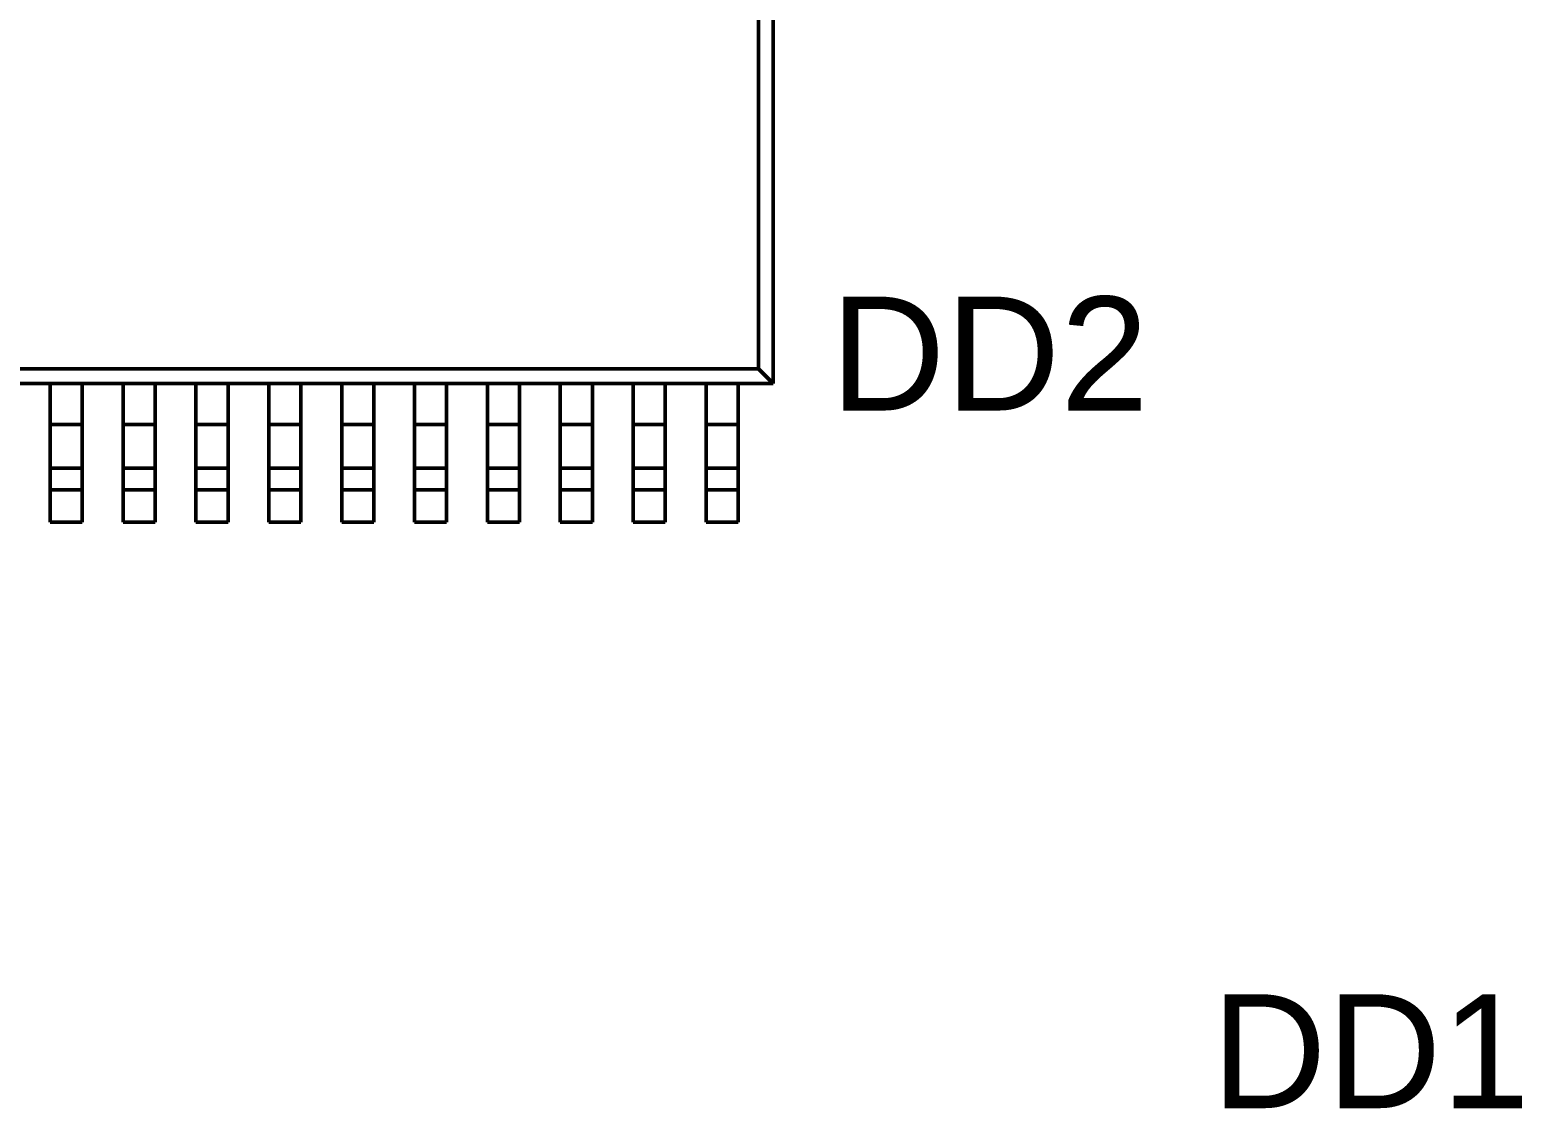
# Model space of a CAD drawing. Header units: millimetres. Extents: x 0 to 866, y 0 to 297.
# Drawn here: x 120.92 to 141.4, y 215.59 to 230.39 of the extents above; entities that cross this region are included whole.
import ezdxf

# ---------------------------------------------------------------- set-up
doc = ezdxf.new("R2010")
doc.units = ezdxf.units.MM
doc.layers.add('OSN50', color=3, linetype='Continuous', lineweight=50)
doc.layers.add('TEXT', color=1, linetype='Continuous', lineweight=30)
doc.styles.add('Arial0', font='arial.ttf', dxfattribs={"height": 1.2192})

msp = doc.modelspace()

# ---------------------------------------------------------------- linework, layer by layer
at = {"layer": 'OSN50', "color": 3}
for p, q in [((131.124, 225.534), (131.124, 234.334)), ((131.124, 234.334), (131.124, 225.534)), ((131.124, 225.534), (131.124, 234.334)), ((131.124, 234.334), (131.124, 225.534)), ((130.924, 234.134), (130.924, 225.734)), ((130.924, 234.134), (130.924, 225.734)), ((111.924, 225.734), (130.924, 225.734)), ((111.924, 225.734), (130.924, 225.734)), ((130.924, 225.734), (131.124, 225.534)), ((130.924, 225.734), (131.124, 225.534)), ((111.724, 225.534), (131.124, 225.534)), ((111.724, 225.534), (131.124, 225.534)), ((120.644, 225.534), (121.204, 225.534)), ((120.644, 225.534), (121.204, 225.534)), ((121.204, 225.534), (121.204, 223.634)), ((121.204, 225.534), (121.204, 224.974)), ((121.204, 225.534), (121.204, 223.634)), ((121.204, 225.534), (121.204, 224.974)), ((121.644, 223.634), (121.644, 225.534)), ((121.644, 225.534), (122.204, 225.534)), ((121.644, 225.534), (121.644, 224.974)), ((121.644, 223.634), (121.644, 225.534)), ((121.644, 225.534), (122.204, 225.534)), ((121.644, 225.534), (121.644, 224.974)), ((122.204, 225.534), (122.204, 223.634)), ((122.204, 225.534), (122.204, 224.974)), ((122.204, 225.534), (122.204, 223.634)), ((122.204, 225.534), (122.204, 224.974)), ((122.644, 223.634), (122.644, 225.534)), ((122.644, 225.534), (123.204, 225.534)), ((122.644, 225.534), (122.644, 224.974)), ((122.644, 223.634), (122.644, 225.534)), ((122.644, 225.534), (123.204, 225.534)), ((122.644, 225.534), (122.644, 224.974)), ((123.204, 225.534), (123.204, 223.634)), ((123.204, 225.534), (123.204, 224.974)), ((123.204, 225.534), (123.204, 223.634)), ((123.204, 225.534), (123.204, 224.974)), ((123.644, 223.634), (123.644, 225.534)), ((123.644, 225.534), (124.204, 225.534)), ((123.644, 225.534), (123.644, 224.974)), ((123.644, 223.634), (123.644, 225.534)), ((123.644, 225.534), (124.204, 225.534)), ((123.644, 225.534), (123.644, 224.974)), ((124.204, 225.534), (124.204, 223.634)), ((124.204, 225.534), (124.204, 224.974)), ((124.204, 225.534), (124.204, 223.634)), ((124.204, 225.534), (124.204, 224.974)), ((124.644, 223.634), (124.644, 225.534)), ((124.644, 225.534), (125.204, 225.534)), ((124.644, 225.534), (124.644, 224.974)), ((124.644, 223.634), (124.644, 225.534)), ((124.644, 225.534), (125.204, 225.534)), ((124.644, 225.534), (124.644, 224.974)), ((125.204, 225.534), (125.204, 223.634)), ((125.204, 225.534), (125.204, 224.974)), ((125.204, 225.534), (125.204, 223.634)), ((125.204, 225.534), (125.204, 224.974)), ((125.644, 223.634), (125.644, 225.534)), ((125.644, 225.534), (126.204, 225.534)), ((125.644, 225.534), (125.644, 224.974)), ((125.644, 223.634), (125.644, 225.534)), ((125.644, 225.534), (126.204, 225.534)), ((125.644, 225.534), (125.644, 224.974)), ((126.204, 225.534), (126.204, 223.634)), ((126.204, 225.534), (126.204, 224.974)), ((126.204, 225.534), (126.204, 223.634)), ((126.204, 225.534), (126.204, 224.974)), ((126.644, 223.634), (126.644, 225.534)), ((126.644, 225.534), (127.204, 225.534)), ((126.644, 225.534), (126.644, 224.974)), ((126.644, 223.634), (126.644, 225.534)), ((126.644, 225.534), (127.204, 225.534)), ((126.644, 225.534), (126.644, 224.974)), ((127.204, 225.534), (127.204, 223.634)), ((127.204, 225.534), (127.204, 224.974)), ((127.204, 225.534), (127.204, 223.634)), ((127.204, 225.534), (127.204, 224.974)), ((127.644, 223.634), (127.644, 225.534)), ((127.644, 225.534), (128.204, 225.534)), ((127.644, 225.534), (127.644, 224.974)), ((127.644, 223.634), (127.644, 225.534)), ((127.644, 225.534), (128.204, 225.534)), ((127.644, 225.534), (127.644, 224.974)), ((128.204, 225.534), (128.204, 223.634)), ((128.204, 225.534), (128.204, 224.974)), ((128.204, 225.534), (128.204, 223.634)), ((128.204, 225.534), (128.204, 224.974)), ((128.644, 223.634), (128.644, 225.534)), ((128.644, 225.534), (129.204, 225.534)), ((128.644, 225.534), (128.644, 224.974)), ((128.644, 223.634), (128.644, 225.534)), ((128.644, 225.534), (129.204, 225.534)), ((128.644, 225.534), (128.644, 224.974)), ((129.204, 225.534), (129.204, 223.634)), ((129.204, 225.534), (129.204, 224.974)), ((129.204, 225.534), (129.204, 223.634)), ((129.204, 225.534), (129.204, 224.974)), ((129.644, 223.634), (129.644, 225.534)), ((129.644, 225.534), (130.204, 225.534)), ((129.644, 225.534), (129.644, 224.974)), ((129.644, 223.634), (129.644, 225.534)), ((129.644, 225.534), (130.204, 225.534)), ((129.644, 225.534), (129.644, 224.974)), ((130.204, 225.534), (130.204, 223.634)), ((130.204, 225.534), (130.204, 224.974)), ((130.204, 225.534), (130.204, 223.634)), ((130.204, 225.534), (130.204, 224.974)), ((130.644, 223.634), (130.644, 225.534)), ((130.644, 225.534), (131.124, 225.534)), ((130.644, 225.534), (130.644, 224.974)), ((130.644, 223.634), (130.644, 225.534)), ((130.644, 225.534), (131.124, 225.534)), ((130.644, 225.534), (130.644, 224.974)), ((121.204, 224.974), (121.204, 224.844)), ((121.644, 224.974), (121.204, 224.974)), ((121.204, 224.974), (121.204, 224.844)), ((121.644, 224.974), (121.204, 224.974)), ((121.644, 224.974), (121.644, 224.844)), ((121.644, 224.974), (121.644, 224.844)), ((122.204, 224.974), (122.204, 224.844)), ((122.644, 224.974), (122.204, 224.974)), ((122.204, 224.974), (122.204, 224.844)), ((122.644, 224.974), (122.204, 224.974)), ((122.644, 224.974), (122.644, 224.844)), ((122.644, 224.974), (122.644, 224.844)), ((123.204, 224.974), (123.204, 224.844)), ((123.644, 224.974), (123.204, 224.974)), ((123.204, 224.974), (123.204, 224.844)), ((123.644, 224.974), (123.204, 224.974)), ((123.644, 224.974), (123.644, 224.844)), ((123.644, 224.974), (123.644, 224.844)), ((124.204, 224.974), (124.204, 224.844)), ((124.644, 224.974), (124.204, 224.974)), ((124.204, 224.974), (124.204, 224.844)), ((124.644, 224.974), (124.204, 224.974)), ((124.644, 224.974), (124.644, 224.844)), ((124.644, 224.974), (124.644, 224.844)), ((125.204, 224.974), (125.204, 224.844)), ((125.644, 224.974), (125.204, 224.974)), ((125.204, 224.974), (125.204, 224.844)), ((125.644, 224.974), (125.204, 224.974)), ((125.644, 224.974), (125.644, 224.844)), ((125.644, 224.974), (125.644, 224.844)), ((126.204, 224.974), (126.204, 224.844)), ((126.644, 224.974), (126.204, 224.974)), ((126.204, 224.974), (126.204, 224.844)), ((126.644, 224.974), (126.204, 224.974)), ((126.644, 224.974), (126.644, 224.844)), ((126.644, 224.974), (126.644, 224.844)), ((127.204, 224.974), (127.204, 224.844)), ((127.644, 224.974), (127.204, 224.974)), ((127.204, 224.974), (127.204, 224.844)), ((127.644, 224.974), (127.204, 224.974)), ((127.644, 224.974), (127.644, 224.844)), ((127.644, 224.974), (127.644, 224.844)), ((128.204, 224.974), (128.204, 224.844)), ((128.644, 224.974), (128.204, 224.974)), ((128.204, 224.974), (128.204, 224.844)), ((128.644, 224.974), (128.204, 224.974)), ((128.644, 224.974), (128.644, 224.844)), ((128.644, 224.974), (128.644, 224.844)), ((129.204, 224.974), (129.204, 224.844)), ((129.644, 224.974), (129.204, 224.974)), ((129.204, 224.974), (129.204, 224.844)), ((129.644, 224.974), (129.204, 224.974)), ((129.644, 224.974), (129.644, 224.844)), ((129.644, 224.974), (129.644, 224.844)), ((130.204, 224.974), (130.204, 224.844)), ((130.644, 224.974), (130.204, 224.974)), ((130.204, 224.974), (130.204, 224.844)), ((130.644, 224.974), (130.204, 224.974)), ((130.644, 224.974), (130.644, 224.844)), ((130.644, 224.974), (130.644, 224.844)), ((121.204, 224.844), (121.204, 224.718)), ((121.204, 224.844), (121.204, 224.718)), ((121.204, 224.718), (121.204, 224.606)), ((121.204, 224.718), (121.204, 224.606)), ((121.644, 224.844), (121.644, 224.718)), ((121.644, 224.844), (121.644, 224.718)), ((121.644, 224.718), (121.644, 224.606)), ((121.644, 224.718), (121.644, 224.606)), ((122.204, 224.844), (122.204, 224.718)), ((122.204, 224.844), (122.204, 224.718)), ((122.204, 224.718), (122.204, 224.606)), ((122.204, 224.718), (122.204, 224.606)), ((122.644, 224.844), (122.644, 224.718)), ((122.644, 224.844), (122.644, 224.718)), ((122.644, 224.718), (122.644, 224.606)), ((122.644, 224.718), (122.644, 224.606)), ((123.204, 224.844), (123.204, 224.718)), ((123.204, 224.844), (123.204, 224.718)), ((123.204, 224.718), (123.204, 224.606)), ((123.204, 224.718), (123.204, 224.606)), ((123.644, 224.844), (123.644, 224.718)), ((123.644, 224.844), (123.644, 224.718)), ((123.644, 224.718), (123.644, 224.606)), ((123.644, 224.718), (123.644, 224.606)), ((124.204, 224.844), (124.204, 224.718)), ((124.204, 224.844), (124.204, 224.718)), ((124.204, 224.718), (124.204, 224.606)), ((124.204, 224.718), (124.204, 224.606)), ((124.644, 224.844), (124.644, 224.718)), ((124.644, 224.844), (124.644, 224.718)), ((124.644, 224.718), (124.644, 224.606)), ((124.644, 224.718), (124.644, 224.606)), ((125.204, 224.844), (125.204, 224.718)), ((125.204, 224.844), (125.204, 224.718)), ((125.204, 224.718), (125.204, 224.606)), ((125.204, 224.718), (125.204, 224.606)), ((125.644, 224.844), (125.644, 224.718)), ((125.644, 224.844), (125.644, 224.718)), ((125.644, 224.718), (125.644, 224.606)), ((125.644, 224.718), (125.644, 224.606)), ((126.204, 224.844), (126.204, 224.718)), ((126.204, 224.844), (126.204, 224.718)), ((126.204, 224.718), (126.204, 224.606)), ((126.204, 224.718), (126.204, 224.606)), ((126.644, 224.844), (126.644, 224.718)), ((126.644, 224.844), (126.644, 224.718)), ((126.644, 224.718), (126.644, 224.606)), ((126.644, 224.718), (126.644, 224.606)), ((127.204, 224.844), (127.204, 224.718)), ((127.204, 224.844), (127.204, 224.718)), ((127.204, 224.718), (127.204, 224.606)), ((127.204, 224.718), (127.204, 224.606)), ((127.644, 224.844), (127.644, 224.718)), ((127.644, 224.844), (127.644, 224.718)), ((127.644, 224.718), (127.644, 224.606)), ((127.644, 224.718), (127.644, 224.606)), ((128.204, 224.844), (128.204, 224.718)), ((128.204, 224.844), (128.204, 224.718)), ((128.204, 224.718), (128.204, 224.606)), ((128.204, 224.718), (128.204, 224.606)), ((128.644, 224.844), (128.644, 224.718)), ((128.644, 224.844), (128.644, 224.718)), ((128.644, 224.718), (128.644, 224.606)), ((128.644, 224.718), (128.644, 224.606)), ((129.204, 224.844), (129.204, 224.718)), ((129.204, 224.844), (129.204, 224.718)), ((129.204, 224.718), (129.204, 224.606)), ((129.204, 224.718), (129.204, 224.606)), ((129.644, 224.844), (129.644, 224.718)), ((129.644, 224.844), (129.644, 224.718)), ((129.644, 224.718), (129.644, 224.606)), ((129.644, 224.718), (129.644, 224.606)), ((130.204, 224.844), (130.204, 224.718)), ((130.204, 224.844), (130.204, 224.718)), ((130.204, 224.718), (130.204, 224.606)), ((130.204, 224.718), (130.204, 224.606)), ((130.644, 224.844), (130.644, 224.718)), ((130.644, 224.844), (130.644, 224.718)), ((130.644, 224.718), (130.644, 224.606)), ((130.644, 224.718), (130.644, 224.606)), ((121.204, 224.606), (121.204, 224.512)), ((121.204, 224.606), (121.204, 224.512)), ((121.204, 224.512), (121.204, 224.44)), ((121.204, 224.512), (121.204, 224.44)), ((121.644, 224.606), (121.644, 224.512)), ((121.644, 224.606), (121.644, 224.512)), ((121.644, 224.512), (121.644, 224.44)), ((121.644, 224.512), (121.644, 224.44)), ((122.204, 224.606), (122.204, 224.512)), ((122.204, 224.606), (122.204, 224.512)), ((122.204, 224.512), (122.204, 224.44)), ((122.204, 224.512), (122.204, 224.44)), ((122.644, 224.606), (122.644, 224.512)), ((122.644, 224.606), (122.644, 224.512)), ((122.644, 224.512), (122.644, 224.44)), ((122.644, 224.512), (122.644, 224.44)), ((123.204, 224.606), (123.204, 224.512)), ((123.204, 224.606), (123.204, 224.512)), ((123.204, 224.512), (123.204, 224.44)), ((123.204, 224.512), (123.204, 224.44)), ((123.644, 224.606), (123.644, 224.512)), ((123.644, 224.606), (123.644, 224.512)), ((123.644, 224.512), (123.644, 224.44)), ((123.644, 224.512), (123.644, 224.44)), ((124.204, 224.606), (124.204, 224.512)), ((124.204, 224.606), (124.204, 224.512)), ((124.204, 224.512), (124.204, 224.44)), ((124.204, 224.512), (124.204, 224.44)), ((124.644, 224.606), (124.644, 224.512)), ((124.644, 224.606), (124.644, 224.512)), ((124.644, 224.512), (124.644, 224.44)), ((124.644, 224.512), (124.644, 224.44)), ((125.204, 224.606), (125.204, 224.512)), ((125.204, 224.606), (125.204, 224.512)), ((125.204, 224.512), (125.204, 224.44)), ((125.204, 224.512), (125.204, 224.44)), ((125.644, 224.606), (125.644, 224.512)), ((125.644, 224.606), (125.644, 224.512)), ((125.644, 224.512), (125.644, 224.44)), ((125.644, 224.512), (125.644, 224.44)), ((126.204, 224.606), (126.204, 224.512)), ((126.204, 224.606), (126.204, 224.512)), ((126.204, 224.512), (126.204, 224.44)), ((126.204, 224.512), (126.204, 224.44)), ((126.644, 224.606), (126.644, 224.512)), ((126.644, 224.606), (126.644, 224.512)), ((126.644, 224.512), (126.644, 224.44)), ((126.644, 224.512), (126.644, 224.44)), ((127.204, 224.606), (127.204, 224.512)), ((127.204, 224.606), (127.204, 224.512)), ((127.204, 224.512), (127.204, 224.44)), ((127.204, 224.512), (127.204, 224.44)), ((127.644, 224.606), (127.644, 224.512)), ((127.644, 224.606), (127.644, 224.512)), ((127.644, 224.512), (127.644, 224.44)), ((127.644, 224.512), (127.644, 224.44)), ((128.204, 224.606), (128.204, 224.512)), ((128.204, 224.606), (128.204, 224.512)), ((128.204, 224.512), (128.204, 224.44)), ((128.204, 224.512), (128.204, 224.44)), ((128.644, 224.606), (128.644, 224.512)), ((128.644, 224.606), (128.644, 224.512)), ((128.644, 224.512), (128.644, 224.44)), ((128.644, 224.512), (128.644, 224.44)), ((129.204, 224.606), (129.204, 224.512)), ((129.204, 224.606), (129.204, 224.512)), ((129.204, 224.512), (129.204, 224.44)), ((129.204, 224.512), (129.204, 224.44)), ((129.644, 224.606), (129.644, 224.512)), ((129.644, 224.606), (129.644, 224.512)), ((129.644, 224.512), (129.644, 224.44)), ((129.644, 224.512), (129.644, 224.44)), ((130.204, 224.606), (130.204, 224.512)), ((130.204, 224.606), (130.204, 224.512)), ((130.204, 224.512), (130.204, 224.44)), ((130.204, 224.512), (130.204, 224.44)), ((130.644, 224.606), (130.644, 224.512)), ((130.644, 224.606), (130.644, 224.512)), ((130.644, 224.512), (130.644, 224.44)), ((130.644, 224.512), (130.644, 224.44)), ((121.204, 224.44), (121.204, 224.394)), ((121.204, 224.44), (121.204, 224.394)), ((121.204, 224.394), (121.204, 224.374)), ((121.204, 224.394), (121.204, 224.374)), ((121.204, 224.374), (121.204, 224.364)), ((121.644, 224.374), (121.204, 224.374)), ((121.204, 224.374), (121.204, 224.364)), ((121.644, 224.374), (121.204, 224.374)), ((121.204, 224.364), (121.204, 224.342)), ((121.204, 224.364), (121.204, 224.342)), ((121.204, 224.342), (121.204, 224.306)), ((121.204, 224.342), (121.204, 224.306)), ((121.204, 224.306), (121.204, 224.258)), ((121.204, 224.306), (121.204, 224.258)), ((121.204, 224.258), (121.204, 224.202)), ((121.204, 224.258), (121.204, 224.202)), ((121.644, 224.44), (121.644, 224.394)), ((121.644, 224.44), (121.644, 224.394)), ((121.644, 224.394), (121.644, 224.374)), ((121.644, 224.394), (121.644, 224.374)), ((121.644, 224.374), (121.644, 224.364)), ((121.644, 224.374), (121.644, 224.364)), ((121.644, 224.364), (121.644, 224.342)), ((121.644, 224.364), (121.644, 224.342)), ((121.644, 224.342), (121.644, 224.306)), ((121.644, 224.342), (121.644, 224.306)), ((121.644, 224.306), (121.644, 224.258)), ((121.644, 224.306), (121.644, 224.258)), ((121.644, 224.258), (121.644, 224.202)), ((121.644, 224.258), (121.644, 224.202)), ((122.204, 224.44), (122.204, 224.394)), ((122.204, 224.44), (122.204, 224.394)), ((122.204, 224.394), (122.204, 224.374)), ((122.204, 224.394), (122.204, 224.374)), ((122.204, 224.374), (122.204, 224.364)), ((122.644, 224.374), (122.204, 224.374)), ((122.204, 224.374), (122.204, 224.364)), ((122.644, 224.374), (122.204, 224.374)), ((122.204, 224.364), (122.204, 224.342)), ((122.204, 224.364), (122.204, 224.342)), ((122.204, 224.342), (122.204, 224.306)), ((122.204, 224.342), (122.204, 224.306)), ((122.204, 224.306), (122.204, 224.258)), ((122.204, 224.306), (122.204, 224.258)), ((122.204, 224.258), (122.204, 224.202)), ((122.204, 224.258), (122.204, 224.202)), ((122.644, 224.44), (122.644, 224.394)), ((122.644, 224.44), (122.644, 224.394)), ((122.644, 224.394), (122.644, 224.374)), ((122.644, 224.394), (122.644, 224.374)), ((122.644, 224.374), (122.644, 224.364)), ((122.644, 224.374), (122.644, 224.364)), ((122.644, 224.364), (122.644, 224.342)), ((122.644, 224.364), (122.644, 224.342)), ((122.644, 224.342), (122.644, 224.306)), ((122.644, 224.342), (122.644, 224.306)), ((122.644, 224.306), (122.644, 224.258)), ((122.644, 224.306), (122.644, 224.258)), ((122.644, 224.258), (122.644, 224.202)), ((122.644, 224.258), (122.644, 224.202)), ((123.204, 224.44), (123.204, 224.394)), ((123.204, 224.44), (123.204, 224.394)), ((123.204, 224.394), (123.204, 224.374)), ((123.204, 224.394), (123.204, 224.374)), ((123.204, 224.374), (123.204, 224.364)), ((123.644, 224.374), (123.204, 224.374)), ((123.204, 224.374), (123.204, 224.364)), ((123.644, 224.374), (123.204, 224.374)), ((123.204, 224.364), (123.204, 224.342)), ((123.204, 224.364), (123.204, 224.342)), ((123.204, 224.342), (123.204, 224.306)), ((123.204, 224.342), (123.204, 224.306)), ((123.204, 224.306), (123.204, 224.258)), ((123.204, 224.306), (123.204, 224.258)), ((123.204, 224.258), (123.204, 224.202)), ((123.204, 224.258), (123.204, 224.202)), ((123.644, 224.44), (123.644, 224.394)), ((123.644, 224.44), (123.644, 224.394)), ((123.644, 224.394), (123.644, 224.374)), ((123.644, 224.394), (123.644, 224.374)), ((123.644, 224.374), (123.644, 224.364)), ((123.644, 224.374), (123.644, 224.364)), ((123.644, 224.364), (123.644, 224.342)), ((123.644, 224.364), (123.644, 224.342)), ((123.644, 224.342), (123.644, 224.306)), ((123.644, 224.342), (123.644, 224.306)), ((123.644, 224.306), (123.644, 224.258)), ((123.644, 224.306), (123.644, 224.258)), ((123.644, 224.258), (123.644, 224.202)), ((123.644, 224.258), (123.644, 224.202)), ((124.204, 224.44), (124.204, 224.394)), ((124.204, 224.44), (124.204, 224.394)), ((124.204, 224.394), (124.204, 224.374)), ((124.204, 224.394), (124.204, 224.374)), ((124.204, 224.374), (124.204, 224.364)), ((124.644, 224.374), (124.204, 224.374)), ((124.204, 224.374), (124.204, 224.364)), ((124.644, 224.374), (124.204, 224.374)), ((124.204, 224.364), (124.204, 224.342)), ((124.204, 224.364), (124.204, 224.342)), ((124.204, 224.342), (124.204, 224.306)), ((124.204, 224.342), (124.204, 224.306)), ((124.204, 224.306), (124.204, 224.258)), ((124.204, 224.306), (124.204, 224.258)), ((124.204, 224.258), (124.204, 224.202)), ((124.204, 224.258), (124.204, 224.202)), ((124.644, 224.44), (124.644, 224.394)), ((124.644, 224.44), (124.644, 224.394)), ((124.644, 224.394), (124.644, 224.374)), ((124.644, 224.394), (124.644, 224.374)), ((124.644, 224.374), (124.644, 224.364)), ((124.644, 224.374), (124.644, 224.364)), ((124.644, 224.364), (124.644, 224.342)), ((124.644, 224.364), (124.644, 224.342)), ((124.644, 224.342), (124.644, 224.306)), ((124.644, 224.342), (124.644, 224.306)), ((124.644, 224.306), (124.644, 224.258)), ((124.644, 224.306), (124.644, 224.258)), ((124.644, 224.258), (124.644, 224.202)), ((124.644, 224.258), (124.644, 224.202)), ((125.204, 224.44), (125.204, 224.394)), ((125.204, 224.44), (125.204, 224.394)), ((125.204, 224.394), (125.204, 224.374)), ((125.204, 224.394), (125.204, 224.374)), ((125.204, 224.374), (125.204, 224.364)), ((125.644, 224.374), (125.204, 224.374)), ((125.204, 224.374), (125.204, 224.364)), ((125.644, 224.374), (125.204, 224.374)), ((125.204, 224.364), (125.204, 224.342)), ((125.204, 224.364), (125.204, 224.342)), ((125.204, 224.342), (125.204, 224.306)), ((125.204, 224.342), (125.204, 224.306)), ((125.204, 224.306), (125.204, 224.258)), ((125.204, 224.306), (125.204, 224.258)), ((125.204, 224.258), (125.204, 224.202)), ((125.204, 224.258), (125.204, 224.202)), ((125.644, 224.44), (125.644, 224.394)), ((125.644, 224.44), (125.644, 224.394)), ((125.644, 224.394), (125.644, 224.374)), ((125.644, 224.394), (125.644, 224.374)), ((125.644, 224.374), (125.644, 224.364)), ((125.644, 224.374), (125.644, 224.364)), ((125.644, 224.364), (125.644, 224.342)), ((125.644, 224.364), (125.644, 224.342)), ((125.644, 224.342), (125.644, 224.306)), ((125.644, 224.342), (125.644, 224.306)), ((125.644, 224.306), (125.644, 224.258)), ((125.644, 224.306), (125.644, 224.258)), ((125.644, 224.258), (125.644, 224.202)), ((125.644, 224.258), (125.644, 224.202)), ((126.204, 224.44), (126.204, 224.394)), ((126.204, 224.44), (126.204, 224.394)), ((126.204, 224.394), (126.204, 224.374)), ((126.204, 224.394), (126.204, 224.374)), ((126.204, 224.374), (126.204, 224.364)), ((126.644, 224.374), (126.204, 224.374)), ((126.204, 224.374), (126.204, 224.364)), ((126.644, 224.374), (126.204, 224.374)), ((126.204, 224.364), (126.204, 224.342)), ((126.204, 224.364), (126.204, 224.342)), ((126.204, 224.342), (126.204, 224.306)), ((126.204, 224.342), (126.204, 224.306)), ((126.204, 224.306), (126.204, 224.258)), ((126.204, 224.306), (126.204, 224.258)), ((126.204, 224.258), (126.204, 224.202)), ((126.204, 224.258), (126.204, 224.202)), ((126.644, 224.44), (126.644, 224.394)), ((126.644, 224.44), (126.644, 224.394)), ((126.644, 224.394), (126.644, 224.374)), ((126.644, 224.394), (126.644, 224.374)), ((126.644, 224.374), (126.644, 224.364)), ((126.644, 224.374), (126.644, 224.364)), ((126.644, 224.364), (126.644, 224.342)), ((126.644, 224.364), (126.644, 224.342)), ((126.644, 224.342), (126.644, 224.306)), ((126.644, 224.342), (126.644, 224.306)), ((126.644, 224.306), (126.644, 224.258)), ((126.644, 224.306), (126.644, 224.258)), ((126.644, 224.258), (126.644, 224.202)), ((126.644, 224.258), (126.644, 224.202)), ((127.204, 224.44), (127.204, 224.394)), ((127.204, 224.44), (127.204, 224.394)), ((127.204, 224.394), (127.204, 224.374)), ((127.204, 224.394), (127.204, 224.374)), ((127.204, 224.374), (127.204, 224.364)), ((127.644, 224.374), (127.204, 224.374)), ((127.204, 224.374), (127.204, 224.364)), ((127.644, 224.374), (127.204, 224.374)), ((127.204, 224.364), (127.204, 224.342)), ((127.204, 224.364), (127.204, 224.342)), ((127.204, 224.342), (127.204, 224.306)), ((127.204, 224.342), (127.204, 224.306)), ((127.204, 224.306), (127.204, 224.258)), ((127.204, 224.306), (127.204, 224.258)), ((127.204, 224.258), (127.204, 224.202)), ((127.204, 224.258), (127.204, 224.202)), ((127.644, 224.44), (127.644, 224.394)), ((127.644, 224.44), (127.644, 224.394)), ((127.644, 224.394), (127.644, 224.374)), ((127.644, 224.394), (127.644, 224.374)), ((127.644, 224.374), (127.644, 224.364)), ((127.644, 224.374), (127.644, 224.364)), ((127.644, 224.364), (127.644, 224.342)), ((127.644, 224.364), (127.644, 224.342)), ((127.644, 224.342), (127.644, 224.306)), ((127.644, 224.342), (127.644, 224.306)), ((127.644, 224.306), (127.644, 224.258)), ((127.644, 224.306), (127.644, 224.258)), ((127.644, 224.258), (127.644, 224.202)), ((127.644, 224.258), (127.644, 224.202)), ((128.204, 224.44), (128.204, 224.394)), ((128.204, 224.44), (128.204, 224.394)), ((128.204, 224.394), (128.204, 224.374)), ((128.204, 224.394), (128.204, 224.374)), ((128.204, 224.374), (128.204, 224.364)), ((128.644, 224.374), (128.204, 224.374)), ((128.204, 224.374), (128.204, 224.364)), ((128.644, 224.374), (128.204, 224.374)), ((128.204, 224.364), (128.204, 224.342)), ((128.204, 224.364), (128.204, 224.342)), ((128.204, 224.342), (128.204, 224.306)), ((128.204, 224.342), (128.204, 224.306)), ((128.204, 224.306), (128.204, 224.258)), ((128.204, 224.306), (128.204, 224.258)), ((128.204, 224.258), (128.204, 224.202)), ((128.204, 224.258), (128.204, 224.202)), ((128.644, 224.44), (128.644, 224.394)), ((128.644, 224.44), (128.644, 224.394)), ((128.644, 224.394), (128.644, 224.374)), ((128.644, 224.394), (128.644, 224.374)), ((128.644, 224.374), (128.644, 224.364)), ((128.644, 224.374), (128.644, 224.364)), ((128.644, 224.364), (128.644, 224.342)), ((128.644, 224.364), (128.644, 224.342)), ((128.644, 224.342), (128.644, 224.306)), ((128.644, 224.342), (128.644, 224.306)), ((128.644, 224.306), (128.644, 224.258)), ((128.644, 224.306), (128.644, 224.258)), ((128.644, 224.258), (128.644, 224.202)), ((128.644, 224.258), (128.644, 224.202)), ((129.204, 224.44), (129.204, 224.394)), ((129.204, 224.44), (129.204, 224.394)), ((129.204, 224.394), (129.204, 224.374)), ((129.204, 224.394), (129.204, 224.374)), ((129.204, 224.374), (129.204, 224.364)), ((129.644, 224.374), (129.204, 224.374)), ((129.204, 224.374), (129.204, 224.364)), ((129.644, 224.374), (129.204, 224.374)), ((129.204, 224.364), (129.204, 224.342)), ((129.204, 224.364), (129.204, 224.342)), ((129.204, 224.342), (129.204, 224.306)), ((129.204, 224.342), (129.204, 224.306)), ((129.204, 224.306), (129.204, 224.258)), ((129.204, 224.306), (129.204, 224.258)), ((129.204, 224.258), (129.204, 224.202)), ((129.204, 224.258), (129.204, 224.202)), ((129.644, 224.44), (129.644, 224.394)), ((129.644, 224.44), (129.644, 224.394)), ((129.644, 224.394), (129.644, 224.374)), ((129.644, 224.394), (129.644, 224.374)), ((129.644, 224.374), (129.644, 224.364)), ((129.644, 224.374), (129.644, 224.364)), ((129.644, 224.364), (129.644, 224.342)), ((129.644, 224.364), (129.644, 224.342)), ((129.644, 224.342), (129.644, 224.306)), ((129.644, 224.342), (129.644, 224.306)), ((129.644, 224.306), (129.644, 224.258)), ((129.644, 224.306), (129.644, 224.258)), ((129.644, 224.258), (129.644, 224.202)), ((129.644, 224.258), (129.644, 224.202)), ((130.204, 224.44), (130.204, 224.394)), ((130.204, 224.44), (130.204, 224.394)), ((130.204, 224.394), (130.204, 224.374)), ((130.204, 224.394), (130.204, 224.374)), ((130.204, 224.374), (130.204, 224.364)), ((130.644, 224.374), (130.204, 224.374)), ((130.204, 224.374), (130.204, 224.364)), ((130.644, 224.374), (130.204, 224.374)), ((130.204, 224.364), (130.204, 224.342)), ((130.204, 224.364), (130.204, 224.342)), ((130.204, 224.342), (130.204, 224.306)), ((130.204, 224.342), (130.204, 224.306)), ((130.204, 224.306), (130.204, 224.258)), ((130.204, 224.306), (130.204, 224.258)), ((130.204, 224.258), (130.204, 224.202)), ((130.204, 224.258), (130.204, 224.202)), ((130.644, 224.44), (130.644, 224.394)), ((130.644, 224.44), (130.644, 224.394)), ((130.644, 224.394), (130.644, 224.374)), ((130.644, 224.394), (130.644, 224.374)), ((130.644, 224.374), (130.644, 224.364)), ((130.644, 224.374), (130.644, 224.364)), ((130.644, 224.364), (130.644, 224.342)), ((130.644, 224.364), (130.644, 224.342)), ((130.644, 224.342), (130.644, 224.306)), ((130.644, 224.342), (130.644, 224.306)), ((130.644, 224.306), (130.644, 224.258)), ((130.644, 224.306), (130.644, 224.258)), ((130.644, 224.258), (130.644, 224.202)), ((130.644, 224.258), (130.644, 224.202)), ((121.204, 224.202), (121.204, 224.14)), ((121.204, 224.202), (121.204, 224.14)), ((121.204, 224.14), (121.204, 224.074)), ((121.204, 224.14), (121.204, 224.074)), ((121.204, 224.074), (121.204, 223.634)), ((121.644, 224.074), (121.204, 224.074)), ((121.204, 224.074), (121.204, 223.634)), ((121.644, 224.074), (121.204, 224.074)), ((121.644, 224.202), (121.644, 224.14)), ((121.644, 224.202), (121.644, 224.14)), ((121.644, 224.14), (121.644, 224.074)), ((121.644, 224.14), (121.644, 224.074)), ((121.644, 224.074), (121.644, 223.634)), ((121.644, 224.074), (121.644, 223.634)), ((122.204, 224.202), (122.204, 224.14)), ((122.204, 224.202), (122.204, 224.14)), ((122.204, 224.14), (122.204, 224.074)), ((122.204, 224.14), (122.204, 224.074)), ((122.204, 224.074), (122.204, 223.634)), ((122.644, 224.074), (122.204, 224.074)), ((122.204, 224.074), (122.204, 223.634)), ((122.644, 224.074), (122.204, 224.074)), ((122.644, 224.202), (122.644, 224.14)), ((122.644, 224.202), (122.644, 224.14)), ((122.644, 224.14), (122.644, 224.074)), ((122.644, 224.14), (122.644, 224.074)), ((122.644, 224.074), (122.644, 223.634)), ((122.644, 224.074), (122.644, 223.634)), ((123.204, 224.202), (123.204, 224.14)), ((123.204, 224.202), (123.204, 224.14)), ((123.204, 224.14), (123.204, 224.074)), ((123.204, 224.14), (123.204, 224.074)), ((123.204, 224.074), (123.204, 223.634)), ((123.644, 224.074), (123.204, 224.074)), ((123.204, 224.074), (123.204, 223.634)), ((123.644, 224.074), (123.204, 224.074)), ((123.644, 224.202), (123.644, 224.14)), ((123.644, 224.202), (123.644, 224.14)), ((123.644, 224.14), (123.644, 224.074)), ((123.644, 224.14), (123.644, 224.074)), ((123.644, 224.074), (123.644, 223.634)), ((123.644, 224.074), (123.644, 223.634)), ((124.204, 224.202), (124.204, 224.14)), ((124.204, 224.202), (124.204, 224.14)), ((124.204, 224.14), (124.204, 224.074)), ((124.204, 224.14), (124.204, 224.074)), ((124.204, 224.074), (124.204, 223.634)), ((124.644, 224.074), (124.204, 224.074)), ((124.204, 224.074), (124.204, 223.634)), ((124.644, 224.074), (124.204, 224.074)), ((124.644, 224.202), (124.644, 224.14)), ((124.644, 224.202), (124.644, 224.14)), ((124.644, 224.14), (124.644, 224.074)), ((124.644, 224.14), (124.644, 224.074)), ((124.644, 224.074), (124.644, 223.634)), ((124.644, 224.074), (124.644, 223.634)), ((125.204, 224.202), (125.204, 224.14)), ((125.204, 224.202), (125.204, 224.14)), ((125.204, 224.14), (125.204, 224.074)), ((125.204, 224.14), (125.204, 224.074)), ((125.204, 224.074), (125.204, 223.634)), ((125.644, 224.074), (125.204, 224.074)), ((125.204, 224.074), (125.204, 223.634)), ((125.644, 224.074), (125.204, 224.074)), ((125.644, 224.202), (125.644, 224.14)), ((125.644, 224.202), (125.644, 224.14)), ((125.644, 224.14), (125.644, 224.074)), ((125.644, 224.14), (125.644, 224.074)), ((125.644, 224.074), (125.644, 223.634)), ((125.644, 224.074), (125.644, 223.634)), ((126.204, 224.202), (126.204, 224.14)), ((126.204, 224.202), (126.204, 224.14)), ((126.204, 224.14), (126.204, 224.074)), ((126.204, 224.14), (126.204, 224.074)), ((126.204, 224.074), (126.204, 223.634)), ((126.644, 224.074), (126.204, 224.074)), ((126.204, 224.074), (126.204, 223.634)), ((126.644, 224.074), (126.204, 224.074)), ((126.644, 224.202), (126.644, 224.14)), ((126.644, 224.202), (126.644, 224.14)), ((126.644, 224.14), (126.644, 224.074)), ((126.644, 224.14), (126.644, 224.074)), ((126.644, 224.074), (126.644, 223.634)), ((126.644, 224.074), (126.644, 223.634)), ((127.204, 224.202), (127.204, 224.14)), ((127.204, 224.202), (127.204, 224.14)), ((127.204, 224.14), (127.204, 224.074)), ((127.204, 224.14), (127.204, 224.074)), ((127.204, 224.074), (127.204, 223.634)), ((127.644, 224.074), (127.204, 224.074)), ((127.204, 224.074), (127.204, 223.634)), ((127.644, 224.074), (127.204, 224.074)), ((127.644, 224.202), (127.644, 224.14)), ((127.644, 224.202), (127.644, 224.14)), ((127.644, 224.14), (127.644, 224.074)), ((127.644, 224.14), (127.644, 224.074)), ((127.644, 224.074), (127.644, 223.634)), ((127.644, 224.074), (127.644, 223.634)), ((128.204, 224.202), (128.204, 224.14)), ((128.204, 224.202), (128.204, 224.14)), ((128.204, 224.14), (128.204, 224.074)), ((128.204, 224.14), (128.204, 224.074)), ((128.204, 224.074), (128.204, 223.634)), ((128.644, 224.074), (128.204, 224.074)), ((128.204, 224.074), (128.204, 223.634)), ((128.644, 224.074), (128.204, 224.074)), ((128.644, 224.202), (128.644, 224.14)), ((128.644, 224.202), (128.644, 224.14)), ((128.644, 224.14), (128.644, 224.074)), ((128.644, 224.14), (128.644, 224.074)), ((128.644, 224.074), (128.644, 223.634)), ((128.644, 224.074), (128.644, 223.634)), ((129.204, 224.202), (129.204, 224.14)), ((129.204, 224.202), (129.204, 224.14)), ((129.204, 224.14), (129.204, 224.074)), ((129.204, 224.14), (129.204, 224.074)), ((129.204, 224.074), (129.204, 223.634)), ((129.644, 224.074), (129.204, 224.074)), ((129.204, 224.074), (129.204, 223.634)), ((129.644, 224.074), (129.204, 224.074)), ((129.644, 224.202), (129.644, 224.14)), ((129.644, 224.202), (129.644, 224.14)), ((129.644, 224.14), (129.644, 224.074)), ((129.644, 224.14), (129.644, 224.074)), ((129.644, 224.074), (129.644, 223.634)), ((129.644, 224.074), (129.644, 223.634)), ((130.204, 224.202), (130.204, 224.14)), ((130.204, 224.202), (130.204, 224.14)), ((130.204, 224.14), (130.204, 224.074)), ((130.204, 224.14), (130.204, 224.074)), ((130.204, 224.074), (130.204, 223.634)), ((130.644, 224.074), (130.204, 224.074)), ((130.204, 224.074), (130.204, 223.634)), ((130.644, 224.074), (130.204, 224.074)), ((130.644, 224.202), (130.644, 224.14)), ((130.644, 224.202), (130.644, 224.14)), ((130.644, 224.14), (130.644, 224.074)), ((130.644, 224.14), (130.644, 224.074)), ((130.644, 224.074), (130.644, 223.634)), ((130.644, 224.074), (130.644, 223.634)), ((121.204, 223.634), (121.644, 223.634)), ((121.644, 223.634), (121.204, 223.634)), ((121.204, 223.634), (121.644, 223.634)), ((121.644, 223.634), (121.204, 223.634)), ((122.204, 223.634), (122.644, 223.634)), ((122.644, 223.634), (122.204, 223.634)), ((122.204, 223.634), (122.644, 223.634)), ((122.644, 223.634), (122.204, 223.634)), ((123.204, 223.634), (123.644, 223.634)), ((123.644, 223.634), (123.204, 223.634)), ((123.204, 223.634), (123.644, 223.634)), ((123.644, 223.634), (123.204, 223.634)), ((124.204, 223.634), (124.644, 223.634)), ((124.644, 223.634), (124.204, 223.634)), ((124.204, 223.634), (124.644, 223.634)), ((124.644, 223.634), (124.204, 223.634)), ((125.204, 223.634), (125.644, 223.634)), ((125.644, 223.634), (125.204, 223.634)), ((125.204, 223.634), (125.644, 223.634)), ((125.644, 223.634), (125.204, 223.634)), ((126.204, 223.634), (126.644, 223.634)), ((126.644, 223.634), (126.204, 223.634)), ((126.204, 223.634), (126.644, 223.634)), ((126.644, 223.634), (126.204, 223.634)), ((127.204, 223.634), (127.644, 223.634)), ((127.644, 223.634), (127.204, 223.634)), ((127.204, 223.634), (127.644, 223.634)), ((127.644, 223.634), (127.204, 223.634)), ((128.204, 223.634), (128.644, 223.634)), ((128.644, 223.634), (128.204, 223.634)), ((128.204, 223.634), (128.644, 223.634)), ((128.644, 223.634), (128.204, 223.634)), ((129.204, 223.634), (129.644, 223.634)), ((129.644, 223.634), (129.204, 223.634)), ((129.204, 223.634), (129.644, 223.634)), ((129.644, 223.634), (129.204, 223.634)), ((130.204, 223.634), (130.644, 223.634)), ((130.644, 223.634), (130.204, 223.634)), ((130.204, 223.634), (130.644, 223.634)), ((130.644, 223.634), (130.204, 223.634))]:
    msp.add_line(p, q, dxfattribs=at)

# ---------------------------------------------------------------- texts
at = {"layer": 'TEXT', "color": 1, "style": 'Arial0'}
for s, p in [('DD2', (131.911, 225.164)), ('DD1', (137.142, 215.591))]:
    msp.add_text(s, height=1.5634, dxfattribs=at).set_placement(p)

doc.saveas('drawing.dxf')
